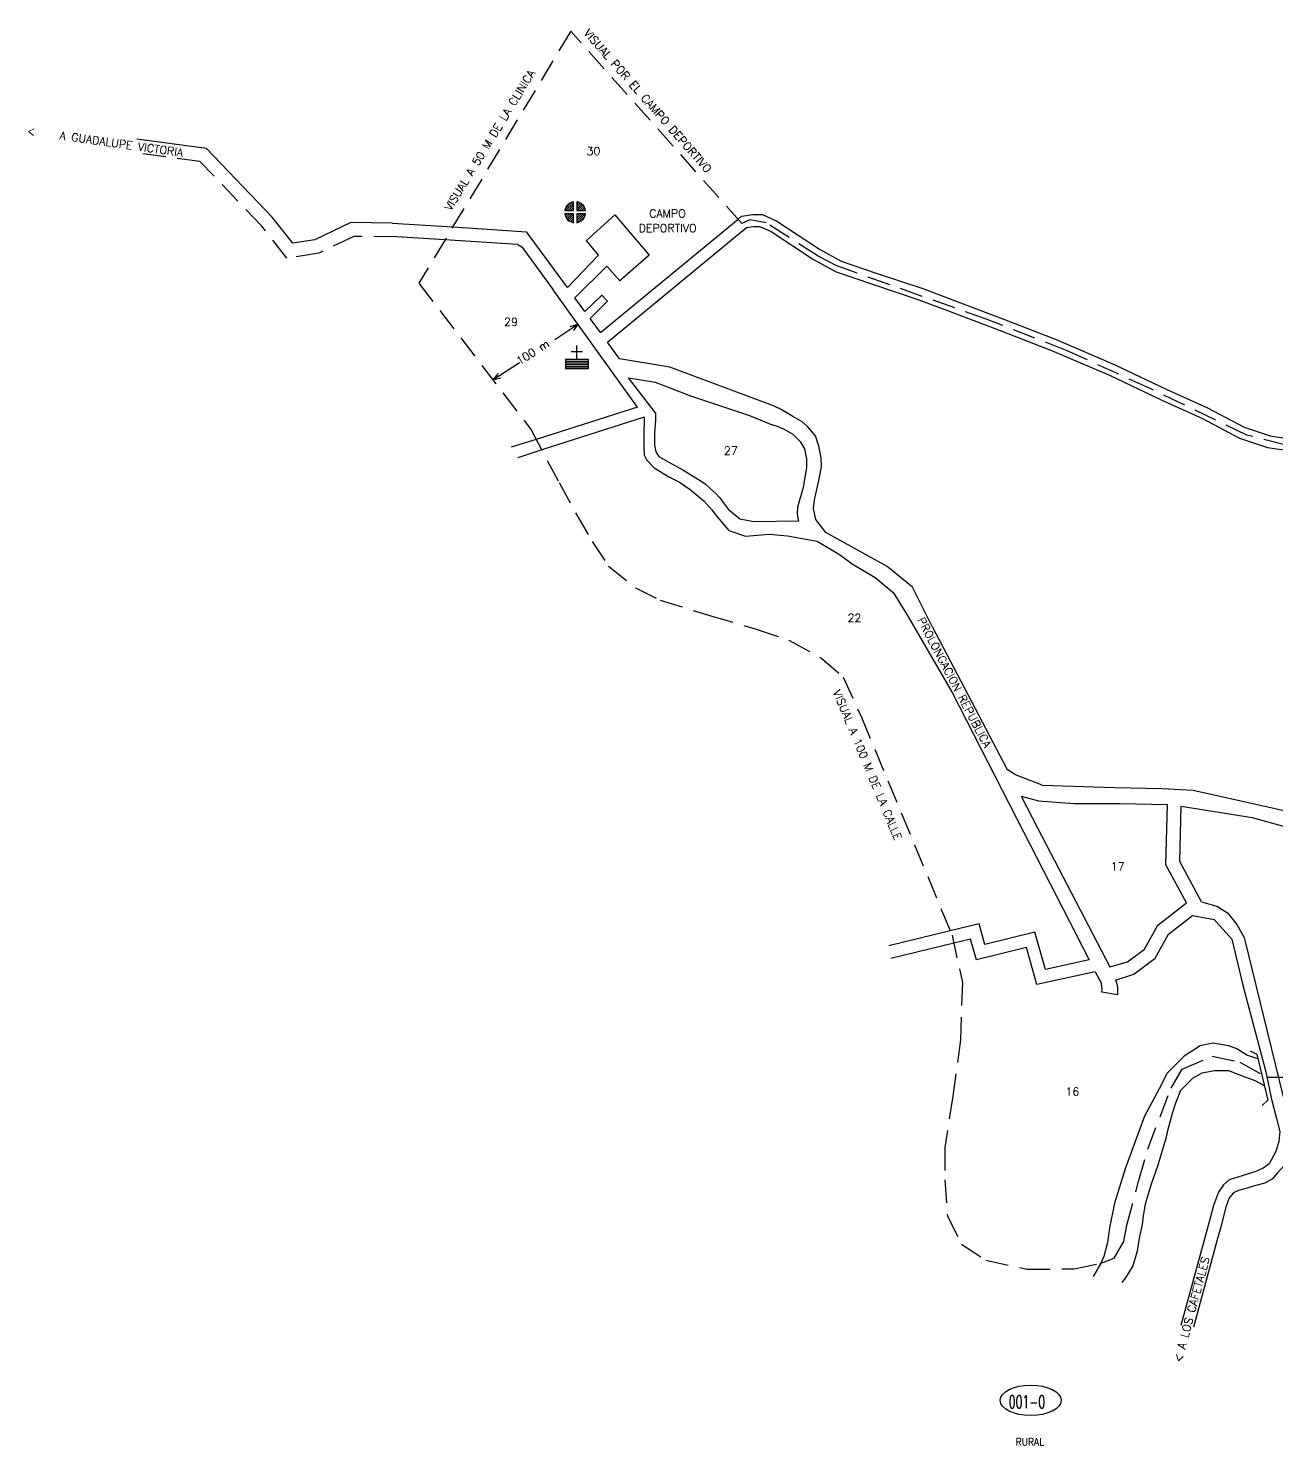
# Model space of a CAD drawing. Extents: x 601048 to 604101, y 1723725 to 1725560.
# Drawn here: x 601048 to 602133, y 1724106 to 1725339 of the extents above; entities that cross this region are included whole.
import ezdxf

# ---------------------------------------------------------------- set-up
doc = ezdxf.new("R2010")
doc.units = 0
doc.header["$LTSCALE"] = 80
doc.header["$MEASUREMENT"] = 0
doc.linetypes.add('HIDDEN', pattern=[0.375, 0.25, -0.125])
doc.layers.get('0').update_dxf_attribs({"linetype": 'CONTINUOUS'})
for name, color, linetype in [('4', 9, 'CONTINUOUS'), ('6', 10, 'CONTINUOUS'), ('9', 5, 'CONTINUOUS'), ('A', 3, 'CONTINUOUS'), ('C', 1, 'CONTINUOUS'), ('D', 6, 'CONTINUOUS'), ('F', 15, 'CONTINUOUS')]:
    doc.layers.add(name, color=color, linetype=linetype)
doc.styles.add('ROMANS', font='ROMANS', dxfattribs={"height": 7})

# ---------------------------------------------------------------- blocks, each defined once
blk = doc.blocks.new('SME')
for p, q in [((-9.88686, 1.5), (-1.498153, 1.506218)), ((-9.650157, 2.621921), (-2.621921, 9.650157)), ((-8.64984, 1.500917), (-1.499727, 8.65103)), ((-6.526947, 1.50249), (-1.49926, 6.530177)), ((-4.404053, 1.504064), (-1.498793, 4.409324)), ((-2.281159, 1.505637), (-1.498325, 2.288471)), ((-1.498153, 1.506218), (-1.5, 9.88686)), ((1.5, 9.88686), (1.524648, 1.506218)), ((1.507269, 7.415385), (3.47039, 9.378507)), ((1.513489, 5.300286), (4.919461, 8.706257)), ((1.51971, 3.185186), (6.189124, 7.8546)), ((1.524648, 1.506218), (9.88686, 1.5)), ((1.961737, 1.505893), (7.295316, 6.839471)), ((4.081481, 1.504317), (8.241248, 5.664083)), ((6.201226, 1.50274), (9.018655, 4.32017)), ((8.32097, 1.501164), (9.604462, 2.784657)), ((-1.498153, -1.433517), (-9.88686, -1.5)), ((-9.835546, -1.806109), (-9.526582, -1.497145)), ((-9.378507, -3.47039), (-7.388315, -1.480198)), ((-8.706257, -4.919461), (-5.250048, -1.463252)), ((-7.8546, -6.189124), (-3.111781, -1.446305)), ((-6.839471, -7.295316), (-1.498267, -1.954111)), ((-5.664083, -8.241248), (-1.49873, -4.075895)), ((-4.32017, -9.018655), (-1.499194, -6.197679)), ((-2.784656, -9.604462), (-1.499657, -8.319463)), ((-1.5, -9.88686), (-1.498153, -1.433517)), ((1.524648, -1.433517), (1.5, -9.88686)), ((1.500949, -9.561497), (9.565005, -1.497441)), ((1.507152, -7.433974), (7.460417, -1.480709)), ((1.513356, -5.30645), (5.355829, -1.463976)), ((1.519559, -3.178927), (3.251241, -1.447244)), ((9.88686, -1.5), (1.524648, -1.433517)), ((4.033158, -9.150609), (9.150609, -4.033158))]:
    blk.add_line(p, q)
for start, end in [(98.626927, 171.373073), (8.626927, 81.373073), (188.626927, 261.373073), (278.626927, 351.373073)]:
    blk.add_arc((0, 0), 10, start, end)
blk = doc.blocks.new('ELL')
blk.add_circle((0, 0), 1)
blk = doc.blocks.new('IGL')
for p, q in [((-5, 5), (5, 5)), ((0, -2), (0, 10)), ((-10, -3.5), (10, -3.5)), ((-10, -5), (10, -5)), ((-10, -6.5), (10, -6.5)), ((-10, -8), (10, -8)), ((-10, -9.5), (10, -9.5))]:
    blk.add_line(p, q)
blk.add_lwpolyline([(-10, -2), (-10, -10), (10, -10), (10, -2)], close=True)

msp = doc.modelspace()

# ---------------------------------------------------------------- linework, layer by layer
at = {"layer": '4', "color": 9, "linetype": 'HIDDEN'}
msp.add_lwpolyline([(602140.970476, 1724976.095869), (602106.832415, 1724984.838674), (602022.729619, 1725025.287399), (601950.503521, 1725058.284481), (601881.098756, 1725085.359006), (601749.687682, 1725132.220757), (601734.170327, 1725140.39954), (601689.028927, 1725169.448308), (601674.640109, 1725171.986548), (601667.876116, 1725168.952192), (601519.124313, 1725335.972796), (601387.128833, 1725116.961261), (601484.677636, 1724989.403669), (601508.921654, 1724943.626761), (601524.186407, 1724915.80158), (601537.65531, 1724892.464335), (601552.022134, 1724870.922258), (601575.368224, 1724852.072945), (601596.918464, 1724841.301909), (601640.916865, 1724827.838109), (601680.425629, 1724816.169487), (601709.159285, 1724806.296037), (601736.995004, 1724791.037064), (601756.011815, 1724774.303968), (601771.806479, 1724739.595431), (601850.532589, 1724550.078045), (601859.567756, 1724508.870693), (601857.873661, 1724459.19608), (601851.097288, 1724410.085955), (601844.320908, 1724365.491696), (601844.202881, 1724337.497842), (601846.461674, 1724305.886743), (601858.885023, 1724281.613935), (601879.778841, 1724267.501841), (601915.919499, 1724259.599068), (601956.577745, 1724260.16355), (601979.165657, 1724264.679422), (601991.589007, 1724269.195294), (601999.712202, 1724283.797056), (602002.535651, 1724297.908982), (602012.716479, 1724335.877362), (602020.622142, 1724364.101193), (602040.951006, 1724417.161997), (602050.550743, 1724433.531822), (602076.526511, 1724444.821356), (602100.808207, 1724439.741064), (602123.960519, 1724426.758103), (602144.854067, 1724426.758103)], dxfattribs=at)
at = {"layer": '6', "color": 10, "linetype": 'CONTINUOUS'}
for p, q in [((601489.046205, 1724981.155054), (601467.445519, 1724974.306962)), ((601493.92581, 1724971.941513), (601473.076734, 1724965.237884))]:
    msp.add_line(p, q, dxfattribs=at)
at = {"layer": '6', "linetype": 'CONTINUOUS'}
msp.add_lwpolyline([(601364.00808, 1725169.26761), (601327.985787, 1725169.629503), (601296.605589, 1725154.721887), (601277.435627, 1725151.640698), (601259.739753, 1725174.468158), (601202.540257, 1725234.115339), (601141.929559, 1725242.109936)], dxfattribs=at)
at = {"layer": '6', "linetype": 'HIDDEN'}
msp.add_lwpolyline([(601367.948349, 1725157.227419), (601330.634007, 1725157.602292), (601300.204524, 1725143.146327), (601272.312403, 1725138.663225), (601250.642099, 1725166.617651), (601196.794751, 1725222.769239), (601141.929559, 1725230.005999)], dxfattribs=at)
at = {"layer": '6', "color": 10, "linetype": 'CONTINUOUS'}
for points in [[(601664.521896, 1725172.718357), (601667.475222, 1725175.156813), (601677.330488, 1725176.564173), (601685.661557, 1725176.564173), (601698.2835, 1725170.829101), (601735.41049, 1725146.38888), (601754.030595, 1725136.236309), (601784.596551, 1725125.760518), (601825.15598, 1725112.245833), (601851.782424, 1725102.174418), (601892.233035, 1725086.898864), (601940.92956, 1725067.968499), (601991.574023, 1725046.271951), (602036.553363, 1725024.690048), (602072.648418, 1725008.453424), (602104.514783, 1724991.641439), (602127.111678, 1724984.111993), (602149.178111, 1724980.844129), (602171.648364, 1724983.250742)], [(601364.00808, 1725169.26761), (601416.57172, 1725165.813933)], [(601409.777993, 1725154.541543), (601367.948349, 1725157.227419)], [(601848.937484, 1724553.917944), (601795.473469, 1724540.882881)], [(601852.04625, 1724543.17458), (601797.197533, 1724529.801913)], [(602128.346246, 1724407.423135), (602132.549746, 1724390.854446)], [(602132.549746, 1724390.854446), (602135.434278, 1724379.320693), (602134.713145, 1724370.670381), (602131.828613, 1724362.020069), (602126.059555, 1724351.20718), (602121.011631, 1724347.602885), (602114.521434, 1724344.719449), (602103.704446, 1724341.11515), (602091.445198, 1724337.510855), (602086.397267, 1724333.185696), (602082.070476, 1724326.697966), (602077.743678, 1724315.164213), (602074.138013, 1724300.747029), (602049.488726, 1724210.618223)], [(602235.062019, 1724290.963774), (602193.106654, 1724322.140018), (602178.626481, 1724334.202254), (602167.174269, 1724343.783276), (602160.06216, 1724349.975953), (602152.450787, 1724356.471001), (602146.510209, 1724362.038189), (602144.096848, 1724365.007355), (602142.645601, 1724357.694915), (602139.761076, 1724350.486321), (602133.270879, 1724343.277726), (602128.944088, 1724338.231714), (602122.45389, 1724334.627414), (602114.521434, 1724332.464837), (602105.146712, 1724329.581402), (602099.377655, 1724328.139684), (602095.050856, 1724325.977102), (602091.445198, 1724321.651948), (602088.560666, 1724313.722495), (602084.233868, 1724296.421871), (602081.349343, 1724286.32984), (602060.441753, 1724209.319204)]]:
    msp.add_lwpolyline(points, dxfattribs=at)
at = {"layer": '9', "linetype": 'CONTINUOUS'}
for points in [[(602116.410675, 1724442.56929), (602106.836973, 1724445.759315), (602097.978936, 1724451.240789), (602091.229945, 1724453.770696), (602077.310169, 1724456.300609), (602066.343071, 1724453.770696), (602052.423287, 1724444.916009), (602037.659885, 1724430.158201), (602030.489092, 1724416.665346), (602017.834743, 1724392.631198), (602009.820325, 1724370.705309), (602001.384097, 1724347.936114), (601991.682434, 1724317.155538), (601987.464321, 1724295.651303), (601985.777069, 1724283.001749), (601982.402581, 1724270.773853), (601979.449902, 1724264.449074), (601973.122728, 1724253.486132)], [(602122.019842, 1724419.01972), (602114.007773, 1724423.411773), (602099.244364, 1724428.893247), (602091.229945, 1724432.266461), (602078.997413, 1724432.266461), (602067.608506, 1724430.158201), (602059.594087, 1724425.520033), (602049.048799, 1724414.978739), (602044.830685, 1724404.015792), (602041.877999, 1724395.16111), (602037.659885, 1724378.71669), (602036.39445, 1724373.235217), (602029.223657, 1724349.201073), (602023.740109, 1724333.599959), (602018.25656, 1724316.312238), (602016.569316, 1724306.192597), (602015.72569, 1724298.602863), (602013.19482, 1724286.796615), (602011.507576, 1724275.412021), (602007.711272, 1724262.762467), (602001.384097, 1724252.221178), (601998.009609, 1724248.004658)]]:
    msp.add_lwpolyline(points, dxfattribs=at)
at = {"layer": 'D', "color": 14, "linetype": 'CONTINUOUS'}
for points in [[(601505.386005, 1725067.986464), (601525.292688, 1725081.281856)], [(601518.509443, 1725079.259711), (601525.292688, 1725081.281856), (601521.542125, 1725075.925024)], [(601451.416608, 1725032.896736), (601474.672877, 1725048.128424)], [(601456.036208, 1725038.334023), (601451.416608, 1725032.896736), (601458.31072, 1725034.696186)]]:
    msp.add_lwpolyline(points, dxfattribs=at)
at = {"layer": 'F', "color": 15, "linetype": 'CONTINUOUS'}
for p, q in [((601516.265793, 1725113.073691), (601480.747259, 1725161.597299)), ((601577.104056, 1725009.072141), (601503.857937, 1725111.155555)), ((601531.373582, 1725092.434201), (601522.793421, 1725104.155979)), ((601544.901945, 1725073.952441), (601535.954249, 1725086.176327)), ((601561.560703, 1725051.194097), (601550.957934, 1725065.679058)), ((601605.157185, 1725043.966587), (601561.560703, 1725051.194097)), ((601695.370662, 1725010.247859), (601605.157185, 1725043.966587)), ((601592.863082, 1725004.365382), (601569.201222, 1725034.614892)), ((601569.201222, 1725034.614892), (601592.596434, 1725030.775071)), ((601592.596434, 1725030.775071), (601623.158547, 1725019.100875)), ((601623.158547, 1725019.100875), (601674.586827, 1725001.800472)), ((601577.104056, 1725009.072141), (601489.046205, 1724981.155054)), ((601582.876407, 1725000.541909), (601493.92581, 1724971.941513)), ((601674.586827, 1725001.800472), (601694.3324, 1724993.901338)), ((601701.877474, 1725006.994265), (601695.370662, 1725010.247859)), ((601712.024871, 1725001.096774), (601701.877474, 1725006.994265)), ((601657.268725, 1724919.046037), (601650.033491, 1724928.713013)), ((601646.523758, 1724913.959109), (601656.586601, 1724901.800338)), ((601665.940515, 1724911.894893), (601657.268725, 1724919.046037)), ((601656.586601, 1724901.800338), (601670.870192, 1724896.994533)), ((601678.232043, 1724909.382673), (601665.940515, 1724911.894893)), ((601717.359942, 1724910.177898), (601678.232043, 1724909.382673)), ((601740.715077, 1724900.094383), (601732.033463, 1724911.630174)), ((601670.870192, 1724896.994533), (601691.827037, 1724898.640214)), ((601691.827037, 1724898.640214), (601707.431117, 1724897.385647)), ((601707.431117, 1724897.385647), (601733.320947, 1724892.560218)), ((601733.320947, 1724892.560218), (601752.784539, 1724881.179961)), ((601794.28715, 1724870.595223), (601740.715077, 1724900.094383)), ((601752.784539, 1724881.179961), (601763.601714, 1724873.01963)), ((601763.601714, 1724873.01963), (601783.610988, 1724861.214603)), ((601816.276478, 1724852.572101), (601794.28715, 1724870.595223)), ((601783.610988, 1724861.214603), (601799.222126, 1724847.958611)), ((601833.354337, 1724818.411809), (601816.276478, 1724852.572101)), ((601799.222126, 1724847.958611), (601810.128984, 1724830.812143)), ((601810.128984, 1724830.812143), (601850.684676, 1724760.957179))]:
    msp.add_line(p, q, dxfattribs=at)
for points in [[(601516.265793, 1725113.073691), (601543.368374, 1725141.196144), (601532.883935, 1725154.149826), (601557.30242, 1725176.428097), (601587.341033, 1725141.170312), (601561.759762, 1725118.89204), (601550.519502, 1725131.871554), (601522.793421, 1725104.155979)], [(601544.901945, 1725073.952441), (601664.521896, 1725172.718357)], [(601416.57172, 1725165.813933), (601480.747259, 1725161.597299)], [(601550.957934, 1725065.679058), (601671.772139, 1725165.431027), (601678.057633, 1725166.328614), (601683.445206, 1725166.328614), (601693.322422, 1725161.840671), (601730.137485, 1725137.605788), (601749.89191, 1725126.834731), (601781.319401, 1725116.063669), (601821.72618, 1725102.599848), (601848.163798, 1725092.599856), (601888.570612, 1725077.340842), (601937.058785, 1725058.491471), (601987.342815, 1725036.949337), (602032.239272, 1725015.407202), (602068.156443, 1724999.250596), (602100.481891, 1724982.196408), (602124.725981, 1724974.118105), (602148.970064, 1724970.52775), (602174.112082, 1724973.220514)], [(601473.205878, 1725150.468847), (601409.777993, 1725154.541543)], [(601473.205878, 1725150.468847), (601476.701974, 1725148.654818), (601503.857937, 1725111.155555)], [(601531.373582, 1725092.434201), (601546.008915, 1725106.531992), (601550.997004, 1725101.213378), (601535.954249, 1725086.176327)], [(601582.876407, 1725000.541909), (601582.539173, 1724983.725389), (601582.539173, 1724973.718122), (601582.852014, 1724967.776301), (601585.354784, 1724963.085396), (601591.611696, 1724956.518123), (601604.438368, 1724948.699945), (601613.510892, 1724944.00904), (601622.896263, 1724937.441767), (601635.097246, 1724927.4345), (601641.667006, 1724919.929048), (601645.558662, 1724915.07458), (601646.523758, 1724913.959109)], [(601592.863082, 1725004.365382), (601592.863082, 1724997.798114), (601591.924544, 1724986.852662), (601591.924544, 1724976.219937), (601593.175923, 1724970.278122), (601595.678693, 1724966.21267), (601606.941132, 1724959.958123), (601616.639351, 1724954.64176), (601627.901797, 1724947.761766), (601635.722935, 1724942.75813), (601640.415621, 1724938.379951), (601645.421154, 1724933.689041), (601648.236766, 1724930.874499), (601650.033491, 1724928.713013)], [(601732.033463, 1724911.630174), (601730.158485, 1724920.957931), (601731.097022, 1724928.463393), (601734.851178, 1724945.350686), (601737.0411, 1724957.234338), (601736.728252, 1724965.052526), (601734.851178, 1724975.372541), (601731.722711, 1724984.128914), (601725.152944, 1724991.947108), (601720.147403, 1724996.325297), (601712.024871, 1725001.096774)], [(601717.359942, 1724910.177898), (601716.080407, 1724916.267016), (601716.393255, 1724922.521568), (601721.398789, 1724939.721587), (601724.214407, 1724956.296154), (601724.214407, 1724964.114347), (601722.650174, 1724972.87072), (601719.208866, 1724978.812546), (601712.326251, 1724985.379824), (601704.817947, 1724989.758013), (601698.873869, 1724992.259834), (601694.3324, 1724993.901338)], [(601833.354337, 1724818.411809), (601898.50073, 1724694.200253)], [(601850.684676, 1724760.957179), (601912.56227, 1724640.091719)], [(602060.241553, 1724676.087643), (602180.553531, 1724649.131292), (602194.042192, 1724638.633145), (602200.037152, 1724628.134998), (602210.528332, 1724622.136057), (602219.520772, 1724626.635263), (602310.049738, 1724724.413957)], [(601928.978932, 1724680.614177), (601905.710469, 1724689.390276), (601898.50073, 1724694.200253)], [(601928.978932, 1724680.614177), (601992.114946, 1724678.581887), (602032.824748, 1724677.750472), (602060.241553, 1724676.087643)], [(601910.644324, 1724670.835254), (601925.649963, 1724666.942083), (601956.390018, 1724664.447839), (601996.269007, 1724664.447839), (602037.675615, 1724663.720881)], [(601910.644324, 1724670.835254), (601924.820671, 1724643.559119)], [(602054.231015, 1724578.210985), (602036.364097, 1724611.220803), (602037.675615, 1724663.720881)], [(602067.372353, 1724579.141565), (602048.44025, 1724614.119353), (602049.644393, 1724662.321166)], [(602049.644393, 1724662.321166), (602111.387701, 1724652.525769), (602151.901636, 1724641.093819), (602172.678014, 1724636.936746), (602182.027383, 1724631.740405), (602189.299115, 1724618.229919), (602201.764942, 1724608.876505), (602216.308406, 1724603.680164), (602312.488219, 1724543.730697)], [(601924.820671, 1724643.559119), (601987.694939, 1724522.585288)], [(601912.56227, 1724640.091719), (601969.756405, 1724528.53261)], [(601987.694939, 1724522.585288), (602003.105539, 1724527.023511), (602017.841365, 1724538.083669), (602029.37915, 1724558.867259), (602054.231015, 1724578.210985)], [(602067.372353, 1724579.141565), (602080.62821, 1724575.394434), (602090.002932, 1724569.627562), (602097.935388, 1724559.535532), (602104.425579, 1724548.001779), (602138.36812, 1724409.648445)], [(601969.756405, 1724528.53261), (601931.663596, 1724520.284279), (601922.557005, 1724552.714228), (601879.070498, 1724541.987854), (601873.995004, 1724560.027219), (601848.937484, 1724553.917944)], [(601992.599886, 1724511.01545), (602008.545442, 1724516.102447), (602027.091212, 1724530.022207), (602038.682318, 1724550.901846), (602059.546309, 1724567.141565), (602078.464811, 1724563.860686), (602093.60859, 1724546.560061), (602103.704446, 1724505.471082), (602123.175023, 1724431.222566), (602128.346246, 1724407.423135)], [(601975.044336, 1724518.220017), (601924.254987, 1724507.222474), (601915.219792, 1724539.398171), (601871.737906, 1724528.672937), (601866.655607, 1724546.736488), (601852.04625, 1724543.17458)], [(601975.044336, 1724518.220017), (601980.301134, 1724507.968142)], [(601992.599886, 1724511.01545), (601993.854033, 1724507.818587), (601994.481107, 1724504.68441), (601994.481107, 1724499.983149), (601994.324338, 1724498.259349), (601980.842274, 1724500.453271), (601980.999042, 1724502.960615), (601980.842274, 1724505.467954), (601980.301134, 1724507.968142)], [(602109.692043, 1724449.489841), (602115.427598, 1724446.696649), (602124.986862, 1724406.562962), (602119.986631, 1724402.005656)]]:
    msp.add_lwpolyline(points, dxfattribs=at)

# ---------------------------------------------------------------- block references
at = {"layer": '4', "color": 9, "xscale": 26.528434, "yscale": 13.264217, "zscale": 26.528434}
msp.add_blockref('ELL', (601918.920403, 1724145.714843), dxfattribs=at)
at = {"layer": 'A', "color": 3, "xscale": 0.921126, "yscale": 0.921126, "zscale": 0.921126}
msp.add_blockref('SME', (601522.949831, 1725178.651455), dxfattribs=at)
at = {"layer": 'A', "color": 3, "linetype": 'CONTINUOUS'}
msp.add_blockref('IGL', (601524.428205, 1725052.643964), dxfattribs=at)

# ---------------------------------------------------------------- texts
at = {"layer": '4', "color": 9, "style": 'ROMANS'}
for s, height, width, p in [('001-0', 11.053514, 0.63, (601899.827547, 1724138.886474)), ('RURAL', 6.447883, 0.9, (601905.888899, 1724106.299777))]:
    msp.add_text(s, height=height, dxfattribs=dict(at, width=width)).set_placement(p)
at = {"layer": 'C', "style": 'ROMANS'}
for s, p in [('30', (601532.872249, 1725228.286036)), ('29', (601461.205177, 1725079.813665)), ('27', (601652.259789, 1724967.867079)), ('22', (601759.728823, 1724822.433226)), ('17', (601988.569821, 1724606.399591)), ('16', (601949.141478, 1724410.634547))]:
    msp.add_text(s, height=7, dxfattribs=at).set_placement(p)
at = {"layer": 'D', "linetype": 'HIDDEN', "style": 'ROMANS'}
msp.add_text('VISUAL POR EL CAMPO DEPORTIVO', height=7, rotation=311.273208, dxfattribs=at).set_placement((601529.877514, 1725334.120925))
at = {"layer": 'D', "color": 6, "linetype": 'CONTINUOUS', "style": 'ROMANS'}
msp.add_text('VISUAL A 50 M DE LA CLINICA', height=7, rotation=58.597292, dxfattribs=at).set_placement((601414.89867, 1725179.171648))
at = {"layer": 'D', "color": 6, "style": 'ROMANS'}
msp.add_text('<    A GUADALUPE VICTORIA', height=7, rotation=351.919696, dxfattribs=at).set_placement((601046.067405, 1725246.137626))
at = {"layer": 'D', "linetype": 'HIDDEN', "style": 'ROMANS'}
for s, p in [('CAMPO', (601587.271225, 1725174.107643)), ('DEPORTIVO', (601578.168783, 1725161.322984))]:
    msp.add_text(s, height=7, dxfattribs=at).set_placement(p)
at = {"layer": 'D', "linetype": 'CONTINUOUS', "style": 'ROMANS'}
for s, rotation, p in [('100 m', 32.370853, (601474.535563, 1725045.458127)), ('PROLONGACION REPUBLICA', 297.686381, (601820.074177, 1724824.183491)), ('VISUAL A 100 M DE LA CALLE', 292.583326, (601746.850752, 1724761.668734)), ('< A LOS CAFETALES', 74.870524, (602049.813677, 1724178.127632))]:
    msp.add_text(s, height=7, rotation=rotation, dxfattribs=at).set_placement(p)

doc.saveas('drawing.dxf')
